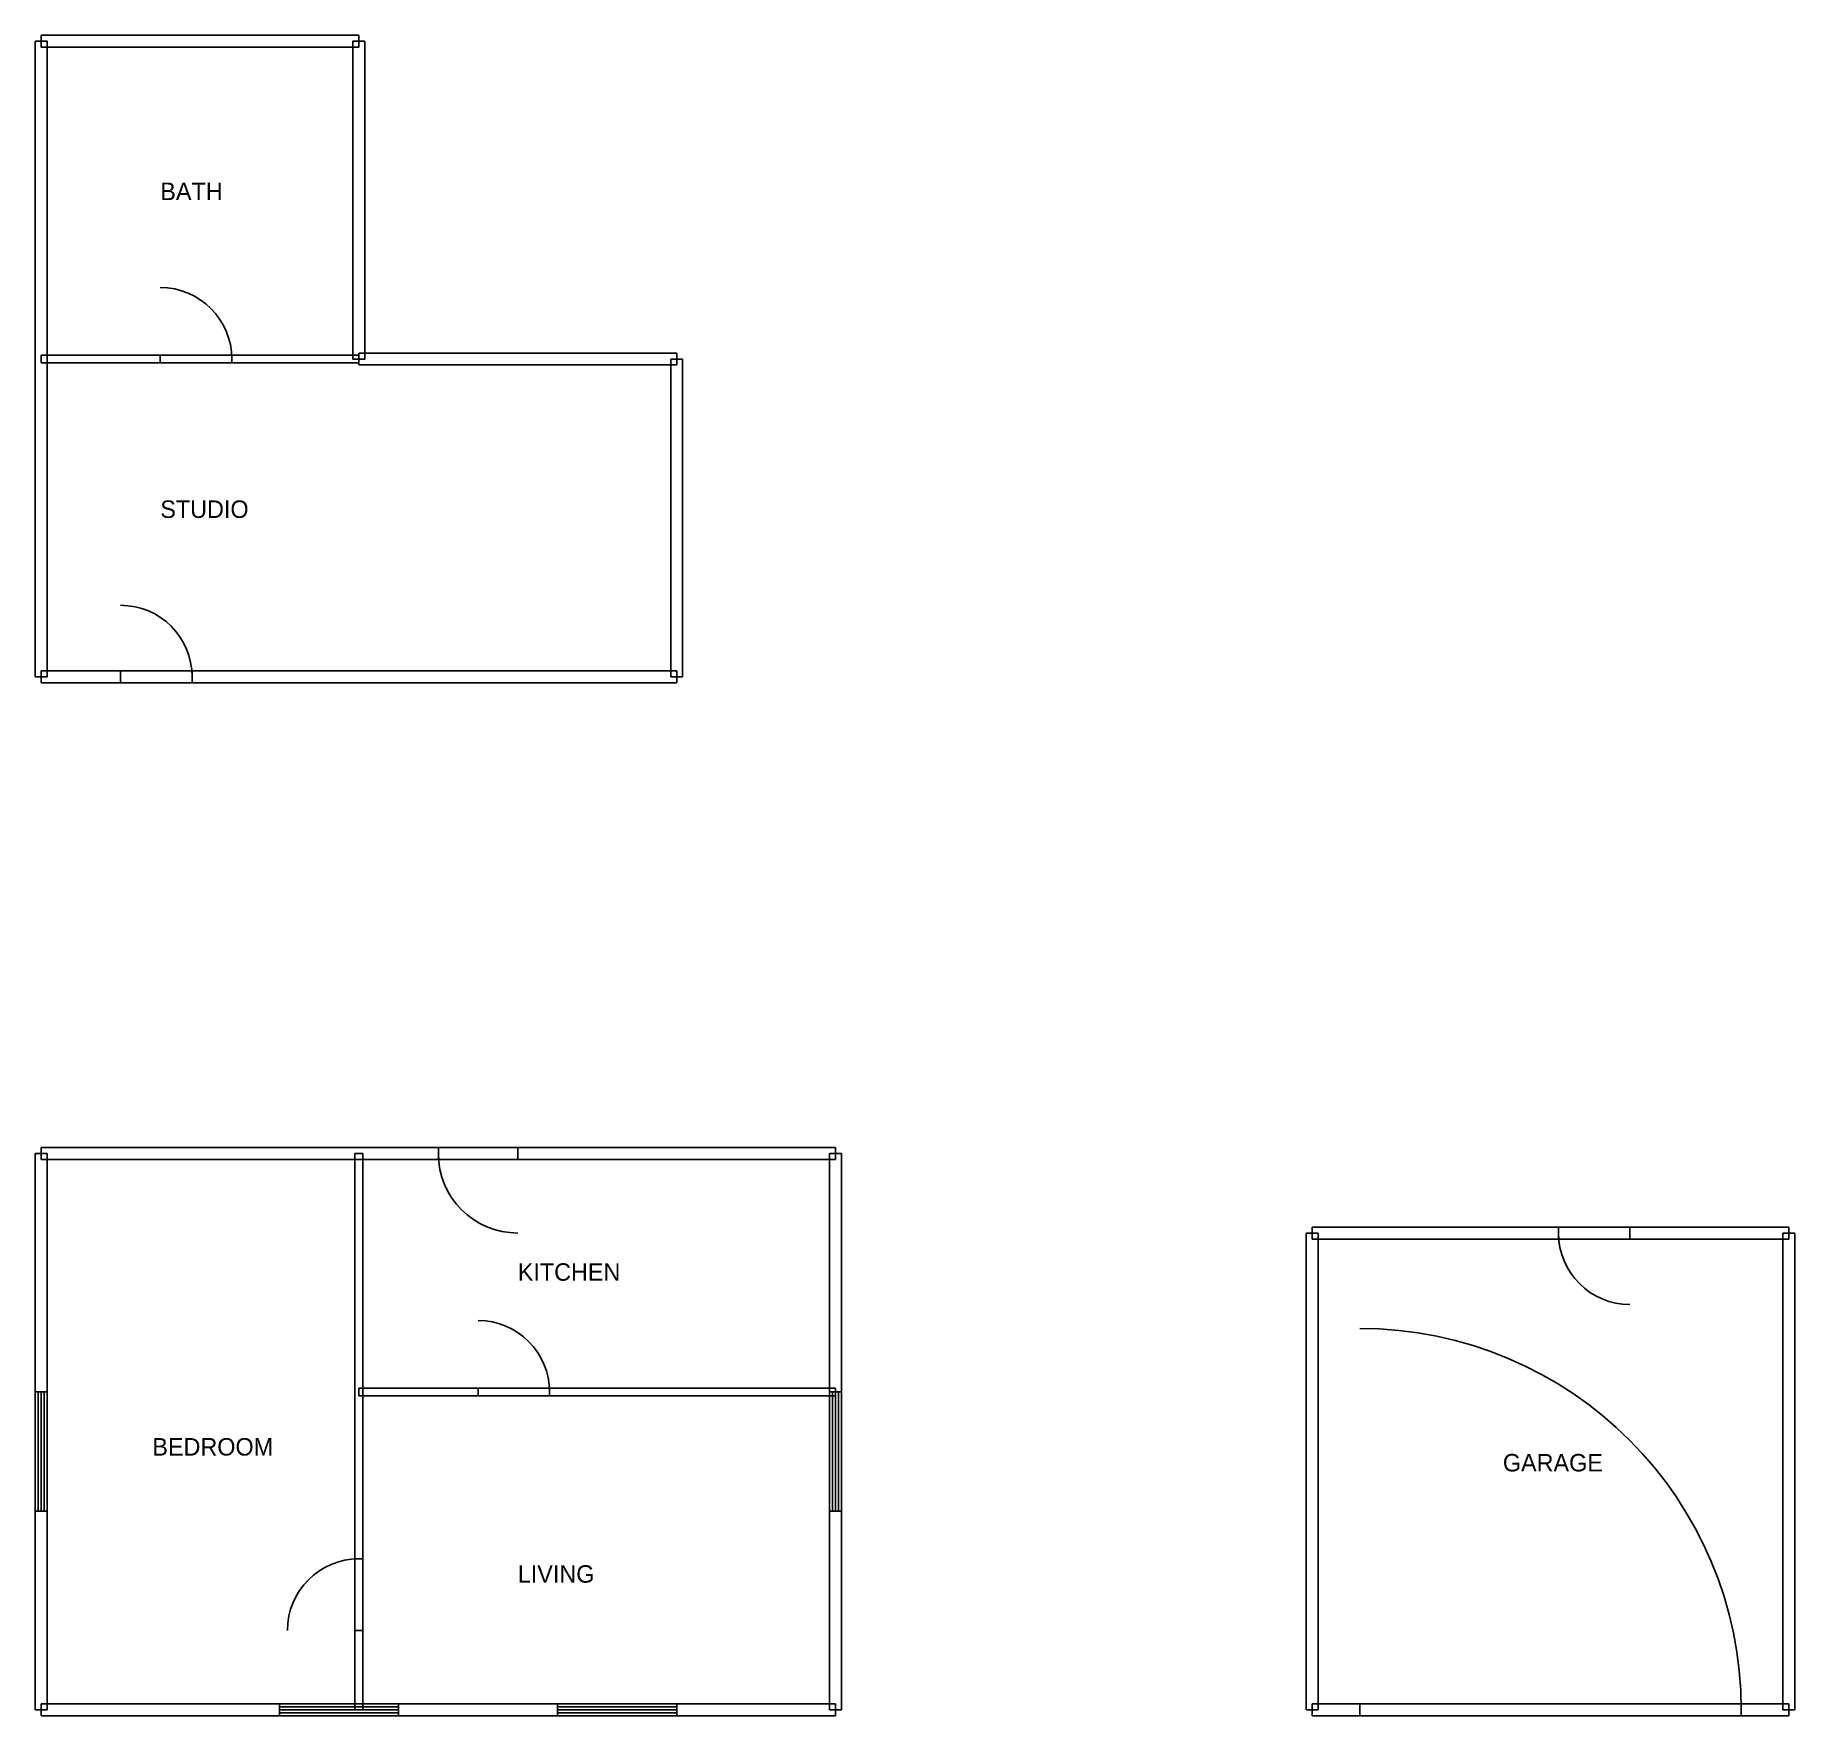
# Model space of a CAD drawing. Header units: metres. Extents: x -0.1 to 22.1, y -0.1 to 21.1.
import ezdxf

# ---------------------------------------------------------------- set-up
doc = ezdxf.new("R2010")
doc.units = ezdxf.units.M
for name, color, linetype in [('A-ANNO-TEXT', 2, 'Continuous'), ('A-DOOR', 3, 'Continuous'), ('A-GLAZ', 4, 'Continuous'), ('A-WALL', 7, 'Continuous')]:
    doc.layers.add(name, color=color, linetype=linetype)

msp = doc.modelspace()

# ---------------------------------------------------------------- linework, layer by layer
at = {"layer": 'A-DOOR'}
for points in [[(1.5, 17.05), (2.4, 17.05), (2.4, 16.95), (1.5, 16.95)], [(1, 13.075), (1.9, 13.075), (1.9, 12.925), (1, 12.925)], [(6, 6.925), (5, 6.925), (5, 7.075), (6, 7.075)], [(20, 5.925), (19.1, 5.925), (19.1, 6.075), (20, 6.075)], [(5.5, 4.05), (6.4, 4.05), (6.4, 3.95), (5.5, 3.95)], [(3.95, 1), (3.95, 1.9), (4.05, 1.9), (4.05, 1)], [(16.6, 0.075), (21.4, 0.075), (21.4, -0.075), (16.6, -0.075)]]:
    msp.add_lwpolyline(points, close=True, dxfattribs=at)
for centre, radius, start, end in [((1.5, 17), 0.9, 0, 90), ((1, 13), 0.9, 0, 90), ((6, 7), 1, 180, 270), ((20, 6), 0.9, 180, 270), ((5.5, 4), 0.9, 0, 90), ((16.6, 0), 4.8, 0, 90), ((4, 1), 0.9, 90, 180)]:
    msp.add_arc(centre, radius, start, end, dxfattribs=at)
at = {"layer": 'A-GLAZ'}
for p, q in [((-0.0375, 4), (-0.0375, 2.5)), ((0, 4), (0, 2.5)), ((0.0375, 4), (0.0375, 2.5)), ((9.9625, 2.5), (9.9625, 4)), ((10, 2.5), (10, 4)), ((10.0375, 2.5), (10.0375, 4)), ((3, 0.0375), (4.5, 0.0375)), ((3, 0), (4.5, 0)), ((6.5, 0.0375), (8, 0.0375)), ((6.5, 0), (8, 0)), ((3, -0.0375), (4.5, -0.0375)), ((6.5, -0.0375), (8, -0.0375))]:
    msp.add_line(p, q, dxfattribs=at)
for points in [[(0.075, 4), (0.075, 2.5), (-0.075, 2.5), (-0.075, 4)], [(9.925, 2.5), (9.925, 4), (10.075, 4), (10.075, 2.5)], [(3, 0.075), (4.5, 0.075), (4.5, -0.075), (3, -0.075)], [(6.5, 0.075), (8, 0.075), (8, -0.075), (6.5, -0.075)]]:
    msp.add_lwpolyline(points, close=True, dxfattribs=at)
at = {"layer": 'A-WALL'}
for p, q in [((4, 21.075), (0, 21.075)), ((0, 20.925), (0, 21.075)), ((4, 20.925), (4, 21.075)), ((-0.075, 21), (-0.075, 13)), ((0.075, 21), (-0.075, 21)), ((4, 20.925), (0, 20.925)), ((0.075, 21), (0.075, 13)), ((3.925, 17), (3.925, 21)), ((3.925, 21), (4.075, 21)), ((4.075, 17), (4.075, 21)), ((8, 17.075), (4, 17.075)), ((4, 16.925), (4, 17.075)), ((8, 16.925), (8, 17.075)), ((0, 17.05), (1.5, 17.05)), ((0, 17.05), (0, 16.95)), ((0, 16.95), (1.5, 16.95)), ((2.4, 17.05), (4, 17.05)), ((2.4, 16.95), (4, 16.95)), ((3.925, 17), (4.075, 17)), ((4, 17.05), (4, 16.95)), ((8, 16.925), (4, 16.925)), ((7.925, 13), (7.925, 17)), ((7.925, 17), (8.075, 17)), ((8.075, 13), (8.075, 17)), ((0, 13.075), (1, 13.075)), ((0, 13.075), (0, 12.925)), ((1.9, 13.075), (8, 13.075)), ((8, 13.075), (8, 12.925)), ((0.075, 13), (-0.075, 13)), ((0, 12.925), (1, 12.925)), ((1.9, 12.925), (8, 12.925)), ((7.925, 13), (8.075, 13)), ((-0.075, 7), (-0.075, 4)), ((0.075, 7), (-0.075, 7)), ((5, 7.075), (0, 7.075)), ((0, 6.925), (0, 7.075)), ((5, 6.925), (0, 6.925)), ((0.075, 7), (0.075, 4)), ((3.95, 1.9), (3.95, 7)), ((3.95, 7), (4.05, 7)), ((4.05, 1.9), (4.05, 7)), ((10, 7.075), (6, 7.075)), ((10, 6.925), (6, 6.925)), ((9.925, 4), (9.925, 7)), ((9.925, 7), (10.075, 7)), ((10, 6.925), (10, 7.075)), ((10.075, 4), (10.075, 7)), ((15.925, 6), (15.925, 0)), ((16.075, 6), (15.925, 6)), ((19.1, 6.075), (16, 6.075)), ((16, 5.925), (16, 6.075)), ((16.075, 6), (16.075, 0)), ((22, 6.075), (20, 6.075)), ((21.925, 0), (21.925, 6)), ((21.925, 6), (22.075, 6)), ((22, 5.925), (22, 6.075)), ((22.075, 0), (22.075, 6)), ((19.1, 5.925), (16, 5.925)), ((22, 5.925), (20, 5.925)), ((4, 4.05), (5.5, 4.05)), ((4, 4.05), (4, 3.95)), ((6.4, 4.05), (10, 4.05)), ((10, 4.05), (10, 3.95)), ((4, 3.95), (5.5, 3.95)), ((6.4, 3.95), (10, 3.95)), ((-0.075, 2.5), (-0.075, 0)), ((0.075, 2.5), (0.075, 0)), ((9.925, 0), (9.925, 2.5)), ((10.075, 0), (10.075, 2.5)), ((3.95, 0), (3.95, 1)), ((4.05, 0), (4.05, 1)), ((0.075, 0), (-0.075, 0)), ((0, 0.075), (3, 0.075)), ((0, 0.075), (0, -0.075)), ((3.95, 0), (4.05, 0)), ((4.5, 0.075), (6.5, 0.075)), ((8, 0.075), (10, 0.075)), ((9.925, 0), (10.075, 0)), ((10, 0.075), (10, -0.075)), ((16.075, 0), (15.925, 0)), ((16, 0.075), (16.6, 0.075)), ((16, 0.075), (16, -0.075)), ((21.4, 0.075), (22, 0.075)), ((21.925, 0), (22.075, 0)), ((22, 0.075), (22, -0.075)), ((0, -0.075), (3, -0.075)), ((4.5, -0.075), (6.5, -0.075)), ((8, -0.075), (10, -0.075)), ((16, -0.075), (16.6, -0.075)), ((21.4, -0.075), (22, -0.075))]:
    msp.add_line(p, q, dxfattribs=at)

# ---------------------------------------------------------------- texts
at = {"layer": 'A-ANNO-TEXT'}
for s, p in [('BATH', (1.5, 19)), ('STUDIO', (1.5, 15)), ('KITCHEN', (6, 5.4)), ('BEDROOM', (1.4, 3.2)), ('GARAGE', (18.4, 3)), ('LIVING', (6, 1.6))]:
    msp.add_text(s, height=0.22, dxfattribs=at).set_placement(p)

doc.saveas('drawing.dxf')
